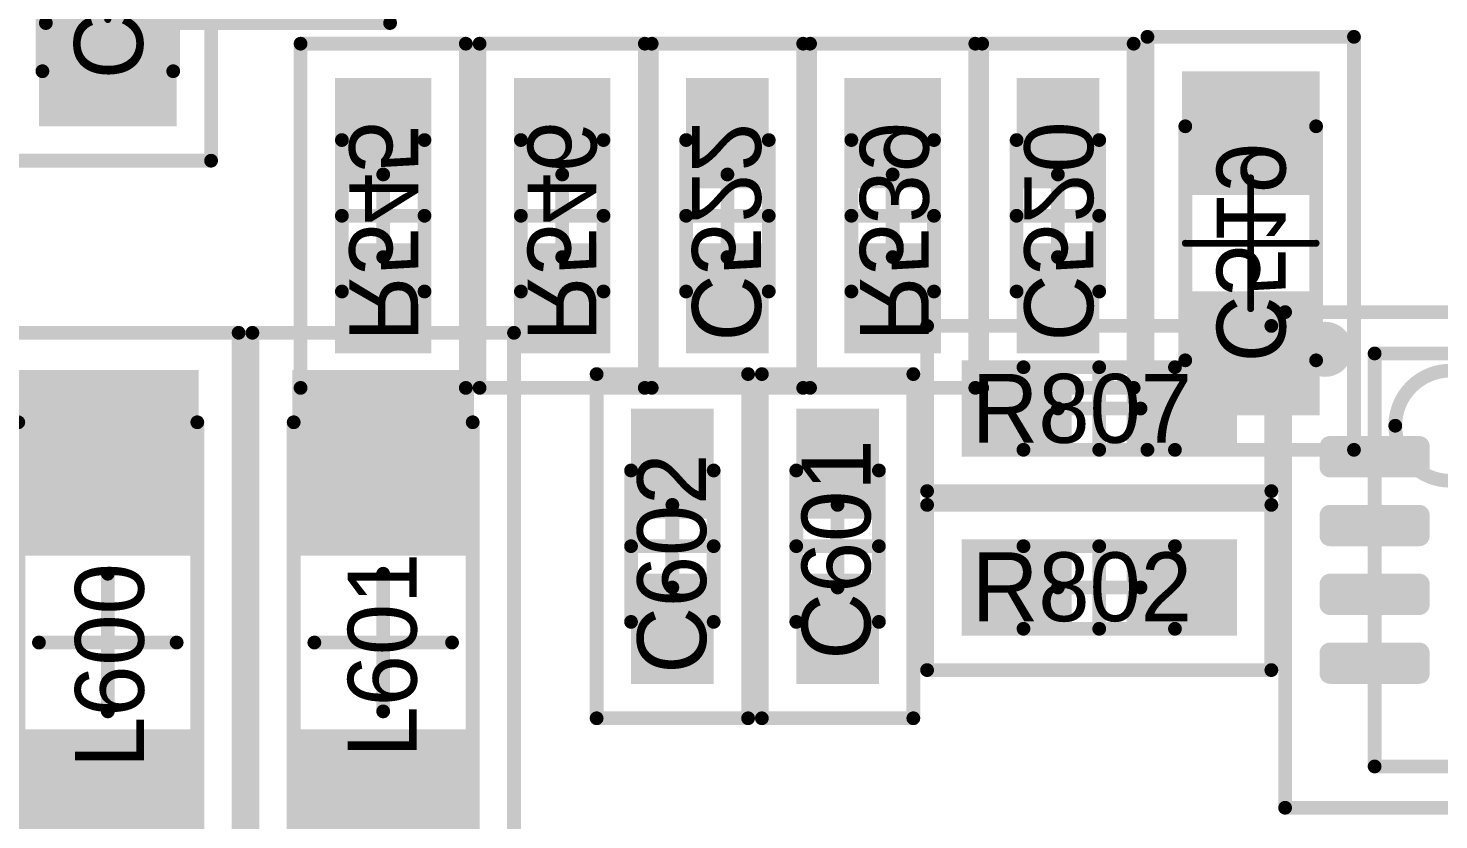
# Model space of a CAD drawing. Header units: millimetres. Extents: x 33.3 to 111.9, y 29.8 to 74.8.
# Drawn here: x 89.49 to 99.73, y 40.11 to 45.86 of the extents above; entities that cross this region are included whole.
import ezdxf

# ---------------------------------------------------------------- set-up
doc = ezdxf.new("R2010")
doc.units = ezdxf.units.MM
for name, color, linetype in [('BottomLayer', 5, 'Continuous'), ('BottomOverlay', 54, 'Continuous'), ('BottomPaste', 16, 'Continuous'), ('Mechanical13', 56, 'Continuous'), ('Mechanical14', 56, 'Continuous'), ('Mechanical15', 56, 'Continuous'), ('Mechanical16', 56, 'Continuous'), ('Mechanical17', 56, 'Continuous'), ('TopLayer', 1, 'Continuous'), ('TopOverlay', 2, 'Continuous'), ('TopPaste', 8, 'Continuous')]:
    doc.layers.add(name, color=color, linetype=linetype)

# ---------------------------------------------------------------- blocks, each defined once
blk = doc.blocks.new('DFN8_3_3_0_5__N_4')
at = {"layer": 'Mechanical13', "const_width": 0.1}
for points in [[(-1.5, 1.5), (1.5, 1.5)], [(-1.5, -1.5), (-1.5, 1.5)], [(1.5, -1.5), (1.5, 1.5)], [(-1.5, -1.5), (1.5, -1.5)]]:
    blk.add_lwpolyline(points, dxfattribs=at)
at = {"layer": 'Mechanical13'}
for points, const_width in [([(-1.525, 1.5, 1), (-1.475, 1.5, 1)], 0.05), ([(-1.525, 1.5, 1), (-1.475, 1.5, 1)], 0.05), ([(1.475, 1.5, 1), (1.525, 1.5, 1)], 0.05), ([(1.475, 1.5, 1), (1.525, 1.5, 1)], 0.05), ([(-0.55, 0.975, 1), (-1.35, 0.975, 1)], 0.1), ([(-1.375, 0.975, 1), (-1.325, 0.975, 1)], 0.05), ([(-0.575, 0.975, 1), (-0.525, 0.975, 1)], 0.05), ([(-1.525, -1.5, 1), (-1.475, -1.5, 1)], 0.05), ([(-1.525, -1.5, 1), (-1.475, -1.5, 1)], 0.05), ([(1.475, -1.5, 1), (1.525, -1.5, 1)], 0.05), ([(1.475, -1.5, 1), (1.525, -1.5, 1)], 0.05)]:
    blk.add_lwpolyline(points, format="xyb", close=True, dxfattribs=dict(at, const_width=const_width))
at = {"layer": 'Mechanical15', "const_width": 0.1}
for points in [[(-2.15, 1.8), (2.15, 1.8)], [(-2.15, -1.8), (-2.15, 1.8)], [(2.15, -1.8), (2.15, 1.8)], [(-2.15, -1.8), (2.15, -1.8)]]:
    blk.add_lwpolyline(points, dxfattribs=at)
at = {"layer": 'Mechanical15', "const_width": 0.05}
for points in [[(-2.175, 1.8, 1), (-2.125, 1.8, 1)], [(-2.175, 1.8, 1), (-2.125, 1.8, 1)], [(2.125, 1.8, 1), (2.175, 1.8, 1)], [(2.125, 1.8, 1), (2.175, 1.8, 1)], [(-2.175, -1.8, 1), (-2.125, -1.8, 1)], [(-2.175, -1.8, 1), (-2.125, -1.8, 1)], [(2.125, -1.8, 1), (2.175, -1.8, 1)], [(2.125, -1.8, 1), (2.175, -1.8, 1)]]:
    blk.add_lwpolyline(points, format="xyb", close=True, dxfattribs=at)
at = {"layer": 'Mechanical17', "const_width": 0.05}
for points in [[(0, -0.5), (0, 0.5)], [(-0.5, 0), (0.5, 0)]]:
    blk.add_lwpolyline(points, dxfattribs=at)
at = {"layer": 'Mechanical17', "const_width": 0.025}
for points in [[(-0.012, 0.5, 1), (0.012, 0.5, 1)], [(-0.512, 0, 1), (-0.487, 0, 1)], [(0.488, 0, 1), (0.513, 0, 1)], [(-0.012, -0.5, 1), (0.012, -0.5, 1)]]:
    blk.add_lwpolyline(points, format="xyb", close=True, dxfattribs=at)
at = {"layer": 'TopLayer', "const_width": 0.075}
for points in [[(-1.862, 0.825, 1), (-1.787, 0.825, 1)], [(-1.213, 0.825, 1), (-1.138, 0.825, 1)], [(1.138, 0.825, 1), (1.213, 0.825, 1)], [(1.787, 0.825, 1), (1.862, 0.825, 1)], [(-1.862, 0.675, 1), (-1.787, 0.675, 1)], [(-1.213, 0.675, 1), (-1.138, 0.675, 1)], [(1.138, 0.675, 1), (1.213, 0.675, 1)], [(1.787, 0.675, 1), (1.862, 0.675, 1)], [(-1.862, 0.325, 1), (-1.787, 0.325, 1)], [(-1.213, 0.325, 1), (-1.138, 0.325, 1)], [(1.138, 0.325, 1), (1.213, 0.325, 1)], [(1.787, 0.325, 1), (1.862, 0.325, 1)], [(-1.862, 0.175, 1), (-1.787, 0.175, 1)], [(-1.213, 0.175, 1), (-1.138, 0.175, 1)], [(1.138, 0.175, 1), (1.213, 0.175, 1)], [(1.787, 0.175, 1), (1.862, 0.175, 1)], [(-1.862, -0.175, 1), (-1.787, -0.175, 1)], [(-1.213, -0.175, 1), (-1.138, -0.175, 1)], [(1.138, -0.175, 1), (1.213, -0.175, 1)], [(1.787, -0.175, 1), (1.862, -0.175, 1)], [(-1.862, -0.325, 1), (-1.787, -0.325, 1)], [(-1.213, -0.325, 1), (-1.138, -0.325, 1)], [(1.138, -0.325, 1), (1.213, -0.325, 1)], [(1.787, -0.325, 1), (1.862, -0.325, 1)], [(-1.862, -0.675, 1), (-1.787, -0.675, 1)], [(-1.213, -0.675, 1), (-1.138, -0.675, 1)], [(1.138, -0.675, 1), (1.213, -0.675, 1)], [(1.787, -0.675, 1), (1.862, -0.675, 1)], [(-1.862, -0.825, 1), (-1.787, -0.825, 1)], [(-1.213, -0.825, 1), (-1.138, -0.825, 1)], [(1.138, -0.825, 1), (1.213, -0.825, 1)], [(1.787, -0.825, 1), (1.862, -0.825, 1)]]:
    blk.add_lwpolyline(points, format="xyb", close=True, dxfattribs=at)
at = {"layer": 'TopLayer'}
for points in [[(-0.825, -1.2), (0.825, -1.2), (-0.825, 1.2), (0.825, 1.2)], [(-1.1, 0.675), (-1.1, 0.825), (-1.9, 0.675), (-1.9, 0.825)], [(-1.175, 0.6), (-1.175, 0.9), (-1.825, 0.6), (-1.825, 0.9)], [(1.9, 0.675), (1.9, 0.825), (1.1, 0.675), (1.1, 0.825)], [(1.825, 0.6), (1.825, 0.9), (1.175, 0.6), (1.175, 0.9)], [(-1.1, 0.175), (-1.1, 0.325), (-1.9, 0.175), (-1.9, 0.325)], [(-1.175, 0.1), (-1.175, 0.4), (-1.825, 0.1), (-1.825, 0.4)], [(1.9, 0.175), (1.9, 0.325), (1.1, 0.175), (1.1, 0.325)], [(1.825, 0.1), (1.825, 0.4), (1.175, 0.1), (1.175, 0.4)], [(-1.175, -0.4), (-1.175, -0.1), (-1.825, -0.4), (-1.825, -0.1)], [(1.825, -0.4), (1.825, -0.1), (1.175, -0.4), (1.175, -0.1)], [(-1.1, -0.325), (-1.1, -0.175), (-1.9, -0.325), (-1.9, -0.175)], [(1.9, -0.325), (1.9, -0.175), (1.1, -0.325), (1.1, -0.175)], [(-1.175, -0.9), (-1.175, -0.6), (-1.825, -0.9), (-1.825, -0.6)], [(1.825, -0.9), (1.825, -0.6), (1.175, -0.9), (1.175, -0.6)], [(-1.1, -0.825), (-1.1, -0.675), (-1.9, -0.825), (-1.9, -0.675)], [(1.9, -0.825), (1.9, -0.675), (1.1, -0.825), (1.1, -0.675)]]:
    blk.add_solid(points, dxfattribs=at)
at = {"layer": 'TopOverlay'}
for points, const_width in [([(-1.76, 1.53, 1), (-1.96, 1.53, 1)], 0.2), ([(-2.01, 1.53, 1), (-1.91, 1.53, 1)], 0.1), ([(-1.81, 1.53, 1), (-1.71, 1.53, 1)], 0.1)]:
    blk.add_lwpolyline(points, format="xyb", close=True, dxfattribs=dict(at, const_width=const_width))
at = {"layer": 'TopPaste', "const_width": 0.075}
for points in [[(-1.862, 0.825, 1), (-1.787, 0.825, 1)], [(-1.213, 0.825, 1), (-1.138, 0.825, 1)], [(1.138, 0.825, 1), (1.213, 0.825, 1)], [(1.787, 0.825, 1), (1.862, 0.825, 1)], [(-1.862, 0.675, 1), (-1.787, 0.675, 1)], [(-1.213, 0.675, 1), (-1.138, 0.675, 1)], [(1.138, 0.675, 1), (1.213, 0.675, 1)], [(1.787, 0.675, 1), (1.862, 0.675, 1)], [(-1.862, 0.325, 1), (-1.787, 0.325, 1)], [(-1.213, 0.325, 1), (-1.138, 0.325, 1)], [(1.138, 0.325, 1), (1.213, 0.325, 1)], [(1.787, 0.325, 1), (1.862, 0.325, 1)], [(-1.862, 0.175, 1), (-1.787, 0.175, 1)], [(-1.213, 0.175, 1), (-1.138, 0.175, 1)], [(1.138, 0.175, 1), (1.213, 0.175, 1)], [(1.787, 0.175, 1), (1.862, 0.175, 1)], [(-1.862, -0.175, 1), (-1.787, -0.175, 1)], [(-1.213, -0.175, 1), (-1.138, -0.175, 1)], [(1.138, -0.175, 1), (1.213, -0.175, 1)], [(1.787, -0.175, 1), (1.862, -0.175, 1)], [(-1.862, -0.325, 1), (-1.787, -0.325, 1)], [(-1.213, -0.325, 1), (-1.138, -0.325, 1)], [(1.138, -0.325, 1), (1.213, -0.325, 1)], [(1.787, -0.325, 1), (1.862, -0.325, 1)], [(-1.862, -0.675, 1), (-1.787, -0.675, 1)], [(-1.213, -0.675, 1), (-1.138, -0.675, 1)], [(1.138, -0.675, 1), (1.213, -0.675, 1)], [(1.787, -0.675, 1), (1.862, -0.675, 1)], [(-1.862, -0.825, 1), (-1.787, -0.825, 1)], [(-1.213, -0.825, 1), (-1.138, -0.825, 1)], [(1.138, -0.825, 1), (1.213, -0.825, 1)], [(1.787, -0.825, 1), (1.862, -0.825, 1)]]:
    blk.add_lwpolyline(points, format="xyb", close=True, dxfattribs=at)
at = {"layer": 'TopPaste'}
for points in [[(-0.825, -1.2), (0.825, -1.2), (-0.825, 1.2), (0.825, 1.2)], [(-1.1, 0.675), (-1.1, 0.825), (-1.9, 0.675), (-1.9, 0.825)], [(-1.175, 0.6), (-1.175, 0.9), (-1.825, 0.6), (-1.825, 0.9)], [(1.9, 0.675), (1.9, 0.825), (1.1, 0.675), (1.1, 0.825)], [(1.825, 0.6), (1.825, 0.9), (1.175, 0.6), (1.175, 0.9)], [(-1.1, 0.175), (-1.1, 0.325), (-1.9, 0.175), (-1.9, 0.325)], [(-1.175, 0.1), (-1.175, 0.4), (-1.825, 0.1), (-1.825, 0.4)], [(1.9, 0.175), (1.9, 0.325), (1.1, 0.175), (1.1, 0.325)], [(1.825, 0.1), (1.825, 0.4), (1.175, 0.1), (1.175, 0.4)], [(-1.175, -0.4), (-1.175, -0.1), (-1.825, -0.4), (-1.825, -0.1)], [(1.825, -0.4), (1.825, -0.1), (1.175, -0.4), (1.175, -0.1)], [(-1.1, -0.325), (-1.1, -0.175), (-1.9, -0.325), (-1.9, -0.175)], [(1.9, -0.325), (1.9, -0.175), (1.1, -0.325), (1.1, -0.175)], [(-1.175, -0.9), (-1.175, -0.6), (-1.825, -0.9), (-1.825, -0.6)], [(1.825, -0.9), (1.825, -0.6), (1.175, -0.9), (1.175, -0.6)], [(-1.1, -0.825), (-1.1, -0.675), (-1.9, -0.825), (-1.9, -0.675)], [(1.9, -0.825), (1.9, -0.675), (1.1, -0.825), (1.1, -0.675)]]:
    blk.add_solid(points, dxfattribs=at)
blk = doc.blocks.new('RESC0402_1005__N_43')
at = {"layer": 'Mechanical13', "const_width": 0.1}
for points in [[(-0.55, 0.3), (0.55, 0.3)], [(-0.55, -0.3), (-0.55, 0.3)], [(0.55, -0.3), (0.55, 0.3)], [(-0.55, -0.3), (0.55, -0.3)]]:
    blk.add_lwpolyline(points, dxfattribs=at)
at = {"layer": 'Mechanical13', "const_width": 0.05}
for points in [[(-0.575, 0.3, 1), (-0.525, 0.3, 1)], [(-0.575, 0.3, 1), (-0.525, 0.3, 1)], [(0.525, 0.3, 1), (0.575, 0.3, 1)], [(0.525, 0.3, 1), (0.575, 0.3, 1)], [(-0.575, -0.3, 1), (-0.525, -0.3, 1)], [(-0.575, -0.3, 1), (-0.525, -0.3, 1)], [(0.525, -0.3, 1), (0.575, -0.3, 1)], [(0.525, -0.3, 1), (0.575, -0.3, 1)]]:
    blk.add_lwpolyline(points, format="xyb", close=True, dxfattribs=at)
at = {"layer": 'Mechanical15', "const_width": 0.1}
for points in [[(-1.25, 0.6), (1.25, 0.6)], [(-1.25, -0.6), (-1.25, 0.6)], [(1.25, -0.6), (1.25, 0.6)], [(-1.25, -0.6), (1.25, -0.6)]]:
    blk.add_lwpolyline(points, dxfattribs=at)
at = {"layer": 'Mechanical15', "const_width": 0.05}
for points in [[(-1.275, 0.6, 1), (-1.225, 0.6, 1)], [(-1.275, 0.6, 1), (-1.225, 0.6, 1)], [(1.225, 0.6, 1), (1.275, 0.6, 1)], [(1.225, 0.6, 1), (1.275, 0.6, 1)], [(-1.275, -0.6, 1), (-1.225, -0.6, 1)], [(-1.275, -0.6, 1), (-1.225, -0.6, 1)], [(1.225, -0.6, 1), (1.275, -0.6, 1)], [(1.225, -0.6, 1), (1.275, -0.6, 1)]]:
    blk.add_lwpolyline(points, format="xyb", close=True, dxfattribs=at)
at = {"layer": 'Mechanical17', "const_width": 0.1}
for points in [[(0, -0.3), (0, 0.3)], [(-0.3, 0), (0.3, 0)]]:
    blk.add_lwpolyline(points, dxfattribs=at)
at = {"layer": 'Mechanical17', "const_width": 0.05}
for points in [[(-0.025, 0.3, 1), (0.025, 0.3, 1)], [(-0.325, 0, 1), (-0.275, 0, 1)], [(0.275, 0, 1), (0.325, 0, 1)], [(-0.025, -0.3, 1), (0.025, -0.3, 1)]]:
    blk.add_lwpolyline(points, format="xyb", close=True, dxfattribs=at)
at = {"layer": 'TopLayer'}
for points in [[(-0.2, -0.35), (-0.2, 0.35), (-1, -0.35), (-1, 0.35)], [(1, -0.35), (1, 0.35), (0.2, -0.35), (0.2, 0.35)]]:
    blk.add_solid(points, dxfattribs=at)
at = {"layer": 'TopPaste'}
for points in [[(-0.2, -0.35), (-0.2, 0.35), (-1, -0.35), (-1, 0.35)], [(1, -0.35), (1, 0.35), (0.2, -0.35), (0.2, 0.35)]]:
    blk.add_solid(points, dxfattribs=at)
blk = doc.blocks.new('RESC0402_1005__N_48')
at = {"layer": 'Mechanical13', "const_width": 0.1}
for points in [[(0.55, 0.3), (-0.55, 0.3)], [(-0.55, 0.3), (-0.55, -0.3)], [(0.55, 0.3), (0.55, -0.3)], [(0.55, -0.3), (-0.55, -0.3)]]:
    blk.add_lwpolyline(points, dxfattribs=at)
at = {"layer": 'Mechanical13', "const_width": 0.05}
for points in [[(-0.575, 0.3, 1), (-0.525, 0.3, 1)], [(-0.575, 0.3, 1), (-0.525, 0.3, 1)], [(0.525, 0.3, 1), (0.575, 0.3, 1)], [(0.525, 0.3, 1), (0.575, 0.3, 1)], [(-0.575, -0.3, 1), (-0.525, -0.3, 1)], [(-0.575, -0.3, 1), (-0.525, -0.3, 1)], [(0.525, -0.3, 1), (0.575, -0.3, 1)], [(0.525, -0.3, 1), (0.575, -0.3, 1)]]:
    blk.add_lwpolyline(points, format="xyb", close=True, dxfattribs=at)
at = {"layer": 'Mechanical15', "const_width": 0.1}
for points in [[(1.25, 0.6), (-1.25, 0.6)], [(-1.25, 0.6), (-1.25, -0.6)], [(1.25, 0.6), (1.25, -0.6)], [(1.25, -0.6), (-1.25, -0.6)]]:
    blk.add_lwpolyline(points, dxfattribs=at)
at = {"layer": 'Mechanical15', "const_width": 0.05}
for points in [[(-1.275, 0.6, 1), (-1.225, 0.6, 1)], [(-1.275, 0.6, 1), (-1.225, 0.6, 1)], [(1.225, 0.6, 1), (1.275, 0.6, 1)], [(1.225, 0.6, 1), (1.275, 0.6, 1)], [(-1.275, -0.6, 1), (-1.225, -0.6, 1)], [(-1.275, -0.6, 1), (-1.225, -0.6, 1)], [(1.225, -0.6, 1), (1.275, -0.6, 1)], [(1.225, -0.6, 1), (1.275, -0.6, 1)]]:
    blk.add_lwpolyline(points, format="xyb", close=True, dxfattribs=at)
at = {"layer": 'Mechanical17', "const_width": 0.1}
for points in [[(0, 0.3), (0, -0.3)], [(0.3, 0), (-0.3, 0)]]:
    blk.add_lwpolyline(points, dxfattribs=at)
at = {"layer": 'Mechanical17', "const_width": 0.05}
for points in [[(-0.025, 0.3, 1), (0.025, 0.3, 1)], [(-0.325, 0, 1), (-0.275, 0, 1)], [(0.275, 0, 1), (0.325, 0, 1)], [(-0.025, -0.3, 1), (0.025, -0.3, 1)]]:
    blk.add_lwpolyline(points, format="xyb", close=True, dxfattribs=at)
at = {"layer": 'TopLayer'}
for points in [[(-0.2, -0.35), (-0.2, 0.35), (-1, -0.35), (-1, 0.35)], [(1, -0.35), (1, 0.35), (0.2, -0.35), (0.2, 0.35)]]:
    blk.add_solid(points, dxfattribs=at)
at = {"layer": 'TopPaste'}
for points in [[(-0.2, -0.35), (-0.2, 0.35), (-1, -0.35), (-1, 0.35)], [(1, -0.35), (1, 0.35), (0.2, -0.35), (0.2, 0.35)]]:
    blk.add_solid(points, dxfattribs=at)
blk = doc.blocks.new('RESC0402_1005__N_B_82')
at = {"layer": 'BottomLayer'}
for points in [[(-1, 0.35), (-1, -0.35), (-0.2, 0.35), (-0.2, -0.35)], [(0.2, 0.35), (0.2, -0.35), (1, 0.35), (1, -0.35)]]:
    blk.add_solid(points, dxfattribs=at)
at = {"layer": 'BottomPaste'}
for points in [[(-1, 0.35), (-1, -0.35), (-0.2, 0.35), (-0.2, -0.35)], [(0.2, 0.35), (0.2, -0.35), (1, 0.35), (1, -0.35)]]:
    blk.add_solid(points, dxfattribs=at)
at = {"layer": 'Mechanical14', "const_width": 0.1}
for points in [[(-0.55, 0.3), (0.55, 0.3)], [(-0.55, -0.3), (-0.55, 0.3)], [(0.55, -0.3), (0.55, 0.3)], [(-0.55, -0.3), (0.55, -0.3)]]:
    blk.add_lwpolyline(points, dxfattribs=at)
at = {"layer": 'Mechanical14', "const_width": 0.05}
for points in [[(-0.575, 0.3, 1), (-0.525, 0.3, 1)], [(-0.575, 0.3, 1), (-0.525, 0.3, 1)], [(0.525, 0.3, 1), (0.575, 0.3, 1)], [(0.525, 0.3, 1), (0.575, 0.3, 1)], [(-0.575, -0.3, 1), (-0.525, -0.3, 1)], [(-0.575, -0.3, 1), (-0.525, -0.3, 1)], [(0.525, -0.3, 1), (0.575, -0.3, 1)], [(0.525, -0.3, 1), (0.575, -0.3, 1)]]:
    blk.add_lwpolyline(points, format="xyb", close=True, dxfattribs=at)
at = {"layer": 'Mechanical16', "const_width": 0.1}
for points in [[(-1.25, 0.6), (1.25, 0.6)], [(-1.25, -0.6), (-1.25, 0.6)], [(1.25, -0.6), (1.25, 0.6)], [(-1.25, -0.6), (1.25, -0.6)]]:
    blk.add_lwpolyline(points, dxfattribs=at)
at = {"layer": 'Mechanical16', "const_width": 0.05}
for points in [[(-1.275, 0.6, 1), (-1.225, 0.6, 1)], [(-1.275, 0.6, 1), (-1.225, 0.6, 1)], [(1.225, 0.6, 1), (1.275, 0.6, 1)], [(1.225, 0.6, 1), (1.275, 0.6, 1)], [(-1.275, -0.6, 1), (-1.225, -0.6, 1)], [(-1.275, -0.6, 1), (-1.225, -0.6, 1)], [(1.225, -0.6, 1), (1.275, -0.6, 1)], [(1.225, -0.6, 1), (1.275, -0.6, 1)]]:
    blk.add_lwpolyline(points, format="xyb", close=True, dxfattribs=at)
at = {"layer": 'Mechanical17', "const_width": 0.1}
for points in [[(0, -0.3), (0, 0.3)], [(-0.3, 0), (0.3, 0)]]:
    blk.add_lwpolyline(points, dxfattribs=at)
at = {"layer": 'Mechanical17', "const_width": 0.05}
for points in [[(-0.025, 0.3, 1), (0.025, 0.3, 1)], [(-0.325, 0, 1), (-0.275, 0, 1)], [(0.275, 0, 1), (0.325, 0, 1)], [(-0.025, -0.3, 1), (0.025, -0.3, 1)]]:
    blk.add_lwpolyline(points, format="xyb", close=True, dxfattribs=at)
blk = doc.blocks.new('RESC0402_1005__N_B_83')
at = {"layer": 'BottomLayer'}
for points in [[(-1, 0.35), (-1, -0.35), (-0.2, 0.35), (-0.2, -0.35)], [(0.2, 0.35), (0.2, -0.35), (1, 0.35), (1, -0.35)]]:
    blk.add_solid(points, dxfattribs=at)
at = {"layer": 'BottomPaste'}
for points in [[(-1, 0.35), (-1, -0.35), (-0.2, 0.35), (-0.2, -0.35)], [(0.2, 0.35), (0.2, -0.35), (1, 0.35), (1, -0.35)]]:
    blk.add_solid(points, dxfattribs=at)
at = {"layer": 'Mechanical14', "const_width": 0.1}
for points in [[(-0.55, 0.3), (0.55, 0.3)], [(-0.55, 0.3), (-0.55, -0.3)], [(0.55, 0.3), (0.55, -0.3)], [(-0.55, -0.3), (0.55, -0.3)]]:
    blk.add_lwpolyline(points, dxfattribs=at)
at = {"layer": 'Mechanical14', "const_width": 0.05}
for points in [[(-0.575, 0.3, 1), (-0.525, 0.3, 1)], [(-0.575, 0.3, 1), (-0.525, 0.3, 1)], [(0.525, 0.3, 1), (0.575, 0.3, 1)], [(0.525, 0.3, 1), (0.575, 0.3, 1)], [(-0.575, -0.3, 1), (-0.525, -0.3, 1)], [(-0.575, -0.3, 1), (-0.525, -0.3, 1)], [(0.525, -0.3, 1), (0.575, -0.3, 1)], [(0.525, -0.3, 1), (0.575, -0.3, 1)]]:
    blk.add_lwpolyline(points, format="xyb", close=True, dxfattribs=at)
at = {"layer": 'Mechanical16', "const_width": 0.1}
for points in [[(-1.25, 0.6), (1.25, 0.6)], [(-1.25, 0.6), (-1.25, -0.6)], [(1.25, 0.6), (1.25, -0.6)], [(-1.25, -0.6), (1.25, -0.6)]]:
    blk.add_lwpolyline(points, dxfattribs=at)
at = {"layer": 'Mechanical16', "const_width": 0.05}
for points in [[(-1.275, 0.6, 1), (-1.225, 0.6, 1)], [(-1.275, 0.6, 1), (-1.225, 0.6, 1)], [(1.225, 0.6, 1), (1.275, 0.6, 1)], [(1.225, 0.6, 1), (1.275, 0.6, 1)], [(-1.275, -0.6, 1), (-1.225, -0.6, 1)], [(-1.275, -0.6, 1), (-1.225, -0.6, 1)], [(1.225, -0.6, 1), (1.275, -0.6, 1)], [(1.225, -0.6, 1), (1.275, -0.6, 1)]]:
    blk.add_lwpolyline(points, format="xyb", close=True, dxfattribs=at)
at = {"layer": 'Mechanical17', "const_width": 0.1}
for points in [[(0, 0.3), (0, -0.3)], [(-0.3, 0), (0.3, 0)]]:
    blk.add_lwpolyline(points, dxfattribs=at)
at = {"layer": 'Mechanical17', "const_width": 0.05}
for points in [[(-0.025, 0.3, 1), (0.025, 0.3, 1)], [(-0.325, 0, 1), (-0.275, 0, 1)], [(0.275, 0, 1), (0.325, 0, 1)], [(-0.025, -0.3, 1), (0.025, -0.3, 1)]]:
    blk.add_lwpolyline(points, format="xyb", close=True, dxfattribs=at)
blk = doc.blocks.new('RESC0402_1005__N_B_84')
at = {"layer": 'BottomLayer'}
for points in [[(-1, 0.35), (-1, -0.35), (-0.2, 0.35), (-0.2, -0.35)], [(0.2, 0.35), (0.2, -0.35), (1, 0.35), (1, -0.35)]]:
    blk.add_solid(points, dxfattribs=at)
at = {"layer": 'BottomPaste'}
for points in [[(-1, 0.35), (-1, -0.35), (-0.2, 0.35), (-0.2, -0.35)], [(0.2, 0.35), (0.2, -0.35), (1, 0.35), (1, -0.35)]]:
    blk.add_solid(points, dxfattribs=at)
at = {"layer": 'Mechanical14', "const_width": 0.1}
for points in [[(0.55, 0.3), (-0.55, 0.3)], [(-0.55, -0.3), (-0.55, 0.3)], [(0.55, -0.3), (0.55, 0.3)], [(0.55, -0.3), (-0.55, -0.3)]]:
    blk.add_lwpolyline(points, dxfattribs=at)
at = {"layer": 'Mechanical14', "const_width": 0.05}
for points in [[(-0.575, 0.3, 1), (-0.525, 0.3, 1)], [(-0.575, 0.3, 1), (-0.525, 0.3, 1)], [(0.525, 0.3, 1), (0.575, 0.3, 1)], [(0.525, 0.3, 1), (0.575, 0.3, 1)], [(-0.575, -0.3, 1), (-0.525, -0.3, 1)], [(-0.575, -0.3, 1), (-0.525, -0.3, 1)], [(0.525, -0.3, 1), (0.575, -0.3, 1)], [(0.525, -0.3, 1), (0.575, -0.3, 1)]]:
    blk.add_lwpolyline(points, format="xyb", close=True, dxfattribs=at)
at = {"layer": 'Mechanical16', "const_width": 0.1}
for points in [[(1.25, 0.6), (-1.25, 0.6)], [(-1.25, -0.6), (-1.25, 0.6)], [(1.25, -0.6), (1.25, 0.6)], [(1.25, -0.6), (-1.25, -0.6)]]:
    blk.add_lwpolyline(points, dxfattribs=at)
at = {"layer": 'Mechanical16', "const_width": 0.05}
for points in [[(-1.275, 0.6, 1), (-1.225, 0.6, 1)], [(-1.275, 0.6, 1), (-1.225, 0.6, 1)], [(1.225, 0.6, 1), (1.275, 0.6, 1)], [(1.225, 0.6, 1), (1.275, 0.6, 1)], [(-1.275, -0.6, 1), (-1.225, -0.6, 1)], [(-1.275, -0.6, 1), (-1.225, -0.6, 1)], [(1.225, -0.6, 1), (1.275, -0.6, 1)], [(1.225, -0.6, 1), (1.275, -0.6, 1)]]:
    blk.add_lwpolyline(points, format="xyb", close=True, dxfattribs=at)
at = {"layer": 'Mechanical17', "const_width": 0.1}
for points in [[(0, -0.3), (0, 0.3)], [(0.3, 0), (-0.3, 0)]]:
    blk.add_lwpolyline(points, dxfattribs=at)
at = {"layer": 'Mechanical17', "const_width": 0.05}
for points in [[(-0.025, 0.3, 1), (0.025, 0.3, 1)], [(-0.325, 0, 1), (-0.275, 0, 1)], [(0.275, 0, 1), (0.325, 0, 1)], [(-0.025, -0.3, 1), (0.025, -0.3, 1)]]:
    blk.add_lwpolyline(points, format="xyb", close=True, dxfattribs=at)
blk = doc.blocks.new('RESC0402_1005__N_B_90')
at = {"layer": 'BottomLayer'}
for points in [[(-1, 0.35), (-1, -0.35), (-0.2, 0.35), (-0.2, -0.35)], [(0.2, 0.35), (0.2, -0.35), (1, 0.35), (1, -0.35)]]:
    blk.add_solid(points, dxfattribs=at)
at = {"layer": 'BottomPaste'}
for points in [[(-1, 0.35), (-1, -0.35), (-0.2, 0.35), (-0.2, -0.35)], [(0.2, 0.35), (0.2, -0.35), (1, 0.35), (1, -0.35)]]:
    blk.add_solid(points, dxfattribs=at)
at = {"layer": 'Mechanical14', "const_width": 0.1}
for points in [[(-0.55, 0.3), (0.55, 0.3)], [(-0.55, 0.3), (-0.55, -0.3)], [(0.55, 0.3), (0.55, -0.3)], [(-0.55, -0.3), (0.55, -0.3)]]:
    blk.add_lwpolyline(points, dxfattribs=at)
at = {"layer": 'Mechanical14', "const_width": 0.05}
for points in [[(-0.575, 0.3, 1), (-0.525, 0.3, 1)], [(-0.575, 0.3, 1), (-0.525, 0.3, 1)], [(0.525, 0.3, 1), (0.575, 0.3, 1)], [(0.525, 0.3, 1), (0.575, 0.3, 1)], [(-0.575, -0.3, 1), (-0.525, -0.3, 1)], [(-0.575, -0.3, 1), (-0.525, -0.3, 1)], [(0.525, -0.3, 1), (0.575, -0.3, 1)], [(0.525, -0.3, 1), (0.575, -0.3, 1)]]:
    blk.add_lwpolyline(points, format="xyb", close=True, dxfattribs=at)
at = {"layer": 'Mechanical16', "const_width": 0.1}
for points in [[(-1.25, 0.6), (1.25, 0.6)], [(-1.25, 0.6), (-1.25, -0.6)], [(1.25, 0.6), (1.25, -0.6)], [(-1.25, -0.6), (1.25, -0.6)]]:
    blk.add_lwpolyline(points, dxfattribs=at)
at = {"layer": 'Mechanical16', "const_width": 0.05}
for points in [[(-1.275, 0.6, 1), (-1.225, 0.6, 1)], [(-1.275, 0.6, 1), (-1.225, 0.6, 1)], [(1.225, 0.6, 1), (1.275, 0.6, 1)], [(1.225, 0.6, 1), (1.275, 0.6, 1)], [(-1.275, -0.6, 1), (-1.225, -0.6, 1)], [(-1.275, -0.6, 1), (-1.225, -0.6, 1)], [(1.225, -0.6, 1), (1.275, -0.6, 1)], [(1.225, -0.6, 1), (1.275, -0.6, 1)]]:
    blk.add_lwpolyline(points, format="xyb", close=True, dxfattribs=at)
at = {"layer": 'Mechanical17', "const_width": 0.1}
for points in [[(0, 0.3), (0, -0.3)], [(-0.3, 0), (0.3, 0)]]:
    blk.add_lwpolyline(points, dxfattribs=at)
at = {"layer": 'Mechanical17', "const_width": 0.05}
for points in [[(-0.025, 0.3, 1), (0.025, 0.3, 1)], [(-0.325, 0, 1), (-0.275, 0, 1)], [(0.275, 0, 1), (0.325, 0, 1)], [(-0.025, -0.3, 1), (0.025, -0.3, 1)]]:
    blk.add_lwpolyline(points, format="xyb", close=True, dxfattribs=at)
blk = doc.blocks.new('FRITE_BEAD_120_OHM_1206_1LN_208')
at = {"layer": 'Mechanical13', "const_width": 0.1}
for points in [[(1.6, 0.65), (-1.6, 0.65)], [(-1.6, -0.65), (-1.6, 0.65)], [(1.6, -0.65), (1.6, 0.65)], [(1.6, -0.65), (-1.6, -0.65)]]:
    blk.add_lwpolyline(points, dxfattribs=at)
at = {"layer": 'Mechanical13', "const_width": 0.05}
for points in [[(-1.625, 0.65, 1), (-1.575, 0.65, 1)], [(-1.625, 0.65, 1), (-1.575, 0.65, 1)], [(1.575, 0.65, 1), (1.625, 0.65, 1)], [(1.575, 0.65, 1), (1.625, 0.65, 1)], [(-1.625, -0.65, 1), (-1.575, -0.65, 1)], [(-1.625, -0.65, 1), (-1.575, -0.65, 1)], [(1.575, -0.65, 1), (1.625, -0.65, 1)], [(1.575, -0.65, 1), (1.625, -0.65, 1)]]:
    blk.add_lwpolyline(points, format="xyb", close=True, dxfattribs=at)
at = {"layer": 'Mechanical15', "const_width": 0.1}
for points in [[(2.25, 0.95), (-2.25, 0.95)], [(-2.25, -0.95), (-2.25, 0.95)], [(2.25, -0.95), (2.25, 0.95)], [(2.25, -0.95), (-2.25, -0.95)]]:
    blk.add_lwpolyline(points, dxfattribs=at)
at = {"layer": 'Mechanical15', "const_width": 0.05}
for points in [[(-2.275, 0.95, 1), (-2.225, 0.95, 1)], [(-2.275, 0.95, 1), (-2.225, 0.95, 1)], [(2.225, 0.95, 1), (2.275, 0.95, 1)], [(2.225, 0.95, 1), (2.275, 0.95, 1)], [(-2.275, -0.95, 1), (-2.225, -0.95, 1)], [(-2.275, -0.95, 1), (-2.225, -0.95, 1)], [(2.225, -0.95, 1), (2.275, -0.95, 1)], [(2.225, -0.95, 1), (2.275, -0.95, 1)]]:
    blk.add_lwpolyline(points, format="xyb", close=True, dxfattribs=at)
at = {"layer": 'Mechanical17', "const_width": 0.1}
for points in [[(0, -0.5), (0, 0.5)], [(0.5, 0), (-0.5, 0)]]:
    blk.add_lwpolyline(points, dxfattribs=at)
at = {"layer": 'Mechanical17', "const_width": 0.05}
for points in [[(-0.025, 0.5, 1), (0.025, 0.5, 1)], [(-0.525, 0, 1), (-0.475, 0, 1)], [(0.475, 0, 1), (0.525, 0, 1)], [(-0.025, -0.5, 1), (0.025, -0.5, 1)]]:
    blk.add_lwpolyline(points, format="xyb", close=True, dxfattribs=at)
at = {"layer": 'TopLayer'}
for points in [[(-0.63, -0.66), (-0.63, 0.66), (-1.98, -0.66), (-1.98, 0.66)], [(1.98, -0.66), (1.98, 0.66), (0.63, -0.66), (0.63, 0.66)]]:
    blk.add_solid(points, dxfattribs=at)
at = {"layer": 'TopPaste'}
for points in [[(-0.63, -0.66), (-0.63, 0.66), (-1.98, -0.66), (-1.98, 0.66)], [(1.98, -0.66), (1.98, 0.66), (0.63, -0.66), (0.63, 0.66)]]:
    blk.add_solid(points, dxfattribs=at)
blk = doc.blocks.new('FRITE_BEAD_120_OHM_1206_1LN_209')
at = {"layer": 'Mechanical13', "const_width": 0.1}
for points in [[(1.6, 0.65), (-1.6, 0.65)], [(-1.6, -0.65), (-1.6, 0.65)], [(1.6, -0.65), (1.6, 0.65)], [(1.6, -0.65), (-1.6, -0.65)]]:
    blk.add_lwpolyline(points, dxfattribs=at)
at = {"layer": 'Mechanical13', "const_width": 0.05}
for points in [[(-1.625, 0.65, 1), (-1.575, 0.65, 1)], [(-1.625, 0.65, 1), (-1.575, 0.65, 1)], [(1.575, 0.65, 1), (1.625, 0.65, 1)], [(1.575, 0.65, 1), (1.625, 0.65, 1)], [(-1.625, -0.65, 1), (-1.575, -0.65, 1)], [(-1.625, -0.65, 1), (-1.575, -0.65, 1)], [(1.575, -0.65, 1), (1.625, -0.65, 1)], [(1.575, -0.65, 1), (1.625, -0.65, 1)]]:
    blk.add_lwpolyline(points, format="xyb", close=True, dxfattribs=at)
at = {"layer": 'Mechanical15', "const_width": 0.1}
for points in [[(2.25, 0.95), (-2.25, 0.95)], [(-2.25, -0.95), (-2.25, 0.95)], [(2.25, -0.95), (2.25, 0.95)], [(2.25, -0.95), (-2.25, -0.95)]]:
    blk.add_lwpolyline(points, dxfattribs=at)
at = {"layer": 'Mechanical15', "const_width": 0.05}
for points in [[(-2.275, 0.95, 1), (-2.225, 0.95, 1)], [(-2.275, 0.95, 1), (-2.225, 0.95, 1)], [(2.225, 0.95, 1), (2.275, 0.95, 1)], [(2.225, 0.95, 1), (2.275, 0.95, 1)], [(-2.275, -0.95, 1), (-2.225, -0.95, 1)], [(-2.275, -0.95, 1), (-2.225, -0.95, 1)], [(2.225, -0.95, 1), (2.275, -0.95, 1)], [(2.225, -0.95, 1), (2.275, -0.95, 1)]]:
    blk.add_lwpolyline(points, format="xyb", close=True, dxfattribs=at)
at = {"layer": 'Mechanical17', "const_width": 0.1}
for points in [[(0, -0.5), (0, 0.5)], [(0.5, 0), (-0.5, 0)]]:
    blk.add_lwpolyline(points, dxfattribs=at)
at = {"layer": 'Mechanical17', "const_width": 0.05}
for points in [[(-0.025, 0.5, 1), (0.025, 0.5, 1)], [(-0.525, 0, 1), (-0.475, 0, 1)], [(0.475, 0, 1), (0.525, 0, 1)], [(-0.025, -0.5, 1), (0.025, -0.5, 1)]]:
    blk.add_lwpolyline(points, format="xyb", close=True, dxfattribs=at)
at = {"layer": 'TopLayer'}
for points in [[(-0.63, -0.66), (-0.63, 0.66), (-1.98, -0.66), (-1.98, 0.66)], [(1.98, -0.66), (1.98, 0.66), (0.63, -0.66), (0.63, 0.66)]]:
    blk.add_solid(points, dxfattribs=at)
at = {"layer": 'TopPaste'}
for points in [[(-0.63, -0.66), (-0.63, 0.66), (-1.98, -0.66), (-1.98, 0.66)], [(1.98, -0.66), (1.98, 0.66), (0.63, -0.66), (0.63, 0.66)]]:
    blk.add_solid(points, dxfattribs=at)
blk = doc.blocks.new('CAPC0402_1005__N_282')
at = {"layer": 'Mechanical13', "const_width": 0.1}
for points in [[(-0.55, 0.3), (0.55, 0.3)], [(-0.55, 0.3), (-0.55, -0.3)], [(0.55, 0.3), (0.55, -0.3)], [(-0.55, -0.3), (0.55, -0.3)]]:
    blk.add_lwpolyline(points, dxfattribs=at)
at = {"layer": 'Mechanical13', "const_width": 0.05}
for points in [[(-0.575, 0.3, 1), (-0.525, 0.3, 1)], [(-0.575, 0.3, 1), (-0.525, 0.3, 1)], [(0.525, 0.3, 1), (0.575, 0.3, 1)], [(0.525, 0.3, 1), (0.575, 0.3, 1)], [(-0.575, -0.3, 1), (-0.525, -0.3, 1)], [(-0.575, -0.3, 1), (-0.525, -0.3, 1)], [(0.525, -0.3, 1), (0.575, -0.3, 1)], [(0.525, -0.3, 1), (0.575, -0.3, 1)]]:
    blk.add_lwpolyline(points, format="xyb", close=True, dxfattribs=at)
at = {"layer": 'Mechanical15', "const_width": 0.1}
for points in [[(-1.25, 0.55), (1.25, 0.55)], [(-1.25, 0.55), (-1.25, -0.55)], [(1.25, 0.55), (1.25, -0.55)], [(-1.25, -0.55), (1.25, -0.55)]]:
    blk.add_lwpolyline(points, dxfattribs=at)
at = {"layer": 'Mechanical15', "const_width": 0.05}
for points in [[(-1.275, 0.55, 1), (-1.225, 0.55, 1)], [(-1.275, 0.55, 1), (-1.225, 0.55, 1)], [(1.225, 0.55, 1), (1.275, 0.55, 1)], [(1.225, 0.55, 1), (1.275, 0.55, 1)], [(-1.275, -0.55, 1), (-1.225, -0.55, 1)], [(-1.275, -0.55, 1), (-1.225, -0.55, 1)], [(1.225, -0.55, 1), (1.275, -0.55, 1)], [(1.225, -0.55, 1), (1.275, -0.55, 1)]]:
    blk.add_lwpolyline(points, format="xyb", close=True, dxfattribs=at)
at = {"layer": 'Mechanical17', "const_width": 0.1}
for points in [[(0, 0.3), (0, -0.3)], [(-0.3, 0), (0.3, 0)]]:
    blk.add_lwpolyline(points, dxfattribs=at)
at = {"layer": 'Mechanical17', "const_width": 0.05}
for points in [[(-0.025, 0.3, 1), (0.025, 0.3, 1)], [(-0.325, 0, 1), (-0.275, 0, 1)], [(0.275, 0, 1), (0.325, 0, 1)], [(-0.025, -0.3, 1), (0.025, -0.3, 1)]]:
    blk.add_lwpolyline(points, format="xyb", close=True, dxfattribs=at)
at = {"layer": 'TopLayer'}
for points in [[(-0.2, -0.3), (-0.2, 0.3), (-1, -0.3), (-1, 0.3)], [(1, -0.3), (1, 0.3), (0.2, -0.3), (0.2, 0.3)]]:
    blk.add_solid(points, dxfattribs=at)
at = {"layer": 'TopPaste'}
for points in [[(-0.2, -0.3), (-0.2, 0.3), (-1, -0.3), (-1, 0.3)], [(1, -0.3), (1, 0.3), (0.2, -0.3), (0.2, 0.3)]]:
    blk.add_solid(points, dxfattribs=at)
blk = doc.blocks.new('CAPC0402_1005__N_283')
at = {"layer": 'Mechanical13', "const_width": 0.1}
for points in [[(-0.55, 0.3), (0.55, 0.3)], [(-0.55, 0.3), (-0.55, -0.3)], [(0.55, 0.3), (0.55, -0.3)], [(-0.55, -0.3), (0.55, -0.3)]]:
    blk.add_lwpolyline(points, dxfattribs=at)
at = {"layer": 'Mechanical13', "const_width": 0.05}
for points in [[(-0.575, 0.3, 1), (-0.525, 0.3, 1)], [(-0.575, 0.3, 1), (-0.525, 0.3, 1)], [(0.525, 0.3, 1), (0.575, 0.3, 1)], [(0.525, 0.3, 1), (0.575, 0.3, 1)], [(-0.575, -0.3, 1), (-0.525, -0.3, 1)], [(-0.575, -0.3, 1), (-0.525, -0.3, 1)], [(0.525, -0.3, 1), (0.575, -0.3, 1)], [(0.525, -0.3, 1), (0.575, -0.3, 1)]]:
    blk.add_lwpolyline(points, format="xyb", close=True, dxfattribs=at)
at = {"layer": 'Mechanical15', "const_width": 0.1}
for points in [[(-1.25, 0.55), (1.25, 0.55)], [(-1.25, 0.55), (-1.25, -0.55)], [(1.25, 0.55), (1.25, -0.55)], [(-1.25, -0.55), (1.25, -0.55)]]:
    blk.add_lwpolyline(points, dxfattribs=at)
at = {"layer": 'Mechanical15', "const_width": 0.05}
for points in [[(-1.275, 0.55, 1), (-1.225, 0.55, 1)], [(-1.275, 0.55, 1), (-1.225, 0.55, 1)], [(1.225, 0.55, 1), (1.275, 0.55, 1)], [(1.225, 0.55, 1), (1.275, 0.55, 1)], [(-1.275, -0.55, 1), (-1.225, -0.55, 1)], [(-1.275, -0.55, 1), (-1.225, -0.55, 1)], [(1.225, -0.55, 1), (1.275, -0.55, 1)], [(1.225, -0.55, 1), (1.275, -0.55, 1)]]:
    blk.add_lwpolyline(points, format="xyb", close=True, dxfattribs=at)
at = {"layer": 'Mechanical17', "const_width": 0.1}
for points in [[(0, 0.3), (0, -0.3)], [(-0.3, 0), (0.3, 0)]]:
    blk.add_lwpolyline(points, dxfattribs=at)
at = {"layer": 'Mechanical17', "const_width": 0.05}
for points in [[(-0.025, 0.3, 1), (0.025, 0.3, 1)], [(-0.325, 0, 1), (-0.275, 0, 1)], [(0.275, 0, 1), (0.325, 0, 1)], [(-0.025, -0.3, 1), (0.025, -0.3, 1)]]:
    blk.add_lwpolyline(points, format="xyb", close=True, dxfattribs=at)
at = {"layer": 'TopLayer'}
for points in [[(-0.2, -0.3), (-0.2, 0.3), (-1, -0.3), (-1, 0.3)], [(1, -0.3), (1, 0.3), (0.2, -0.3), (0.2, 0.3)]]:
    blk.add_solid(points, dxfattribs=at)
at = {"layer": 'TopPaste'}
for points in [[(-0.2, -0.3), (-0.2, 0.3), (-1, -0.3), (-1, 0.3)], [(1, -0.3), (1, 0.3), (0.2, -0.3), (0.2, 0.3)]]:
    blk.add_solid(points, dxfattribs=at)
blk = doc.blocks.new('CAPC0402_1005__N_B_286')
at = {"layer": 'BottomLayer'}
for points in [[(-1, 0.3), (-1, -0.3), (-0.2, 0.3), (-0.2, -0.3)], [(0.2, 0.3), (0.2, -0.3), (1, 0.3), (1, -0.3)]]:
    blk.add_solid(points, dxfattribs=at)
at = {"layer": 'BottomPaste'}
for points in [[(-1, 0.3), (-1, -0.3), (-0.2, 0.3), (-0.2, -0.3)], [(0.2, 0.3), (0.2, -0.3), (1, 0.3), (1, -0.3)]]:
    blk.add_solid(points, dxfattribs=at)
at = {"layer": 'Mechanical14', "const_width": 0.1}
for points in [[(0.55, 0.3), (-0.55, 0.3)], [(-0.55, -0.3), (-0.55, 0.3)], [(0.55, -0.3), (0.55, 0.3)], [(0.55, -0.3), (-0.55, -0.3)]]:
    blk.add_lwpolyline(points, dxfattribs=at)
at = {"layer": 'Mechanical14', "const_width": 0.05}
for points in [[(-0.575, 0.3, 1), (-0.525, 0.3, 1)], [(-0.575, 0.3, 1), (-0.525, 0.3, 1)], [(0.525, 0.3, 1), (0.575, 0.3, 1)], [(0.525, 0.3, 1), (0.575, 0.3, 1)], [(-0.575, -0.3, 1), (-0.525, -0.3, 1)], [(-0.575, -0.3, 1), (-0.525, -0.3, 1)], [(0.525, -0.3, 1), (0.575, -0.3, 1)], [(0.525, -0.3, 1), (0.575, -0.3, 1)]]:
    blk.add_lwpolyline(points, format="xyb", close=True, dxfattribs=at)
at = {"layer": 'Mechanical16', "const_width": 0.1}
for points in [[(1.25, 0.55), (-1.25, 0.55)], [(-1.25, -0.55), (-1.25, 0.55)], [(1.25, -0.55), (1.25, 0.55)], [(1.25, -0.55), (-1.25, -0.55)]]:
    blk.add_lwpolyline(points, dxfattribs=at)
at = {"layer": 'Mechanical16', "const_width": 0.05}
for points in [[(-1.275, 0.55, 1), (-1.225, 0.55, 1)], [(-1.275, 0.55, 1), (-1.225, 0.55, 1)], [(1.225, 0.55, 1), (1.275, 0.55, 1)], [(1.225, 0.55, 1), (1.275, 0.55, 1)], [(-1.275, -0.55, 1), (-1.225, -0.55, 1)], [(-1.275, -0.55, 1), (-1.225, -0.55, 1)], [(1.225, -0.55, 1), (1.275, -0.55, 1)], [(1.225, -0.55, 1), (1.275, -0.55, 1)]]:
    blk.add_lwpolyline(points, format="xyb", close=True, dxfattribs=at)
at = {"layer": 'Mechanical17', "const_width": 0.1}
for points in [[(0, -0.3), (0, 0.3)], [(0.3, 0), (-0.3, 0)]]:
    blk.add_lwpolyline(points, dxfattribs=at)
at = {"layer": 'Mechanical17', "const_width": 0.05}
for points in [[(-0.025, 0.3, 1), (0.025, 0.3, 1)], [(-0.325, 0, 1), (-0.275, 0, 1)], [(0.275, 0, 1), (0.325, 0, 1)], [(-0.025, -0.3, 1), (0.025, -0.3, 1)]]:
    blk.add_lwpolyline(points, format="xyb", close=True, dxfattribs=at)
blk = doc.blocks.new('CAPC0402_1005__N_B_288')
at = {"layer": 'BottomLayer'}
for points in [[(-1, 0.3), (-1, -0.3), (-0.2, 0.3), (-0.2, -0.3)], [(0.2, 0.3), (0.2, -0.3), (1, 0.3), (1, -0.3)]]:
    blk.add_solid(points, dxfattribs=at)
at = {"layer": 'BottomPaste'}
for points in [[(-1, 0.3), (-1, -0.3), (-0.2, 0.3), (-0.2, -0.3)], [(0.2, 0.3), (0.2, -0.3), (1, 0.3), (1, -0.3)]]:
    blk.add_solid(points, dxfattribs=at)
at = {"layer": 'Mechanical14', "const_width": 0.1}
for points in [[(-0.55, 0.3), (0.55, 0.3)], [(-0.55, 0.3), (-0.55, -0.3)], [(0.55, 0.3), (0.55, -0.3)], [(-0.55, -0.3), (0.55, -0.3)]]:
    blk.add_lwpolyline(points, dxfattribs=at)
at = {"layer": 'Mechanical14', "const_width": 0.05}
for points in [[(-0.575, 0.3, 1), (-0.525, 0.3, 1)], [(-0.575, 0.3, 1), (-0.525, 0.3, 1)], [(0.525, 0.3, 1), (0.575, 0.3, 1)], [(0.525, 0.3, 1), (0.575, 0.3, 1)], [(-0.575, -0.3, 1), (-0.525, -0.3, 1)], [(-0.575, -0.3, 1), (-0.525, -0.3, 1)], [(0.525, -0.3, 1), (0.575, -0.3, 1)], [(0.525, -0.3, 1), (0.575, -0.3, 1)]]:
    blk.add_lwpolyline(points, format="xyb", close=True, dxfattribs=at)
at = {"layer": 'Mechanical16', "const_width": 0.1}
for points in [[(-1.25, 0.55), (1.25, 0.55)], [(-1.25, 0.55), (-1.25, -0.55)], [(1.25, 0.55), (1.25, -0.55)], [(-1.25, -0.55), (1.25, -0.55)]]:
    blk.add_lwpolyline(points, dxfattribs=at)
at = {"layer": 'Mechanical16', "const_width": 0.05}
for points in [[(-1.275, 0.55, 1), (-1.225, 0.55, 1)], [(-1.275, 0.55, 1), (-1.225, 0.55, 1)], [(1.225, 0.55, 1), (1.275, 0.55, 1)], [(1.225, 0.55, 1), (1.275, 0.55, 1)], [(-1.275, -0.55, 1), (-1.225, -0.55, 1)], [(-1.275, -0.55, 1), (-1.225, -0.55, 1)], [(1.225, -0.55, 1), (1.275, -0.55, 1)], [(1.225, -0.55, 1), (1.275, -0.55, 1)]]:
    blk.add_lwpolyline(points, format="xyb", close=True, dxfattribs=at)
at = {"layer": 'Mechanical17', "const_width": 0.1}
for points in [[(0, 0.3), (0, -0.3)], [(-0.3, 0), (0.3, 0)]]:
    blk.add_lwpolyline(points, dxfattribs=at)
at = {"layer": 'Mechanical17', "const_width": 0.05}
for points in [[(-0.025, 0.3, 1), (0.025, 0.3, 1)], [(-0.325, 0, 1), (-0.275, 0, 1)], [(0.275, 0, 1), (0.325, 0, 1)], [(-0.025, -0.3, 1), (0.025, -0.3, 1)]]:
    blk.add_lwpolyline(points, format="xyb", close=True, dxfattribs=at)
blk = doc.blocks.new('CAPC0603_1608__N_B_289')
at = {"layer": 'BottomLayer'}
for points in [[(-1.25, 0.5), (-1.25, -0.5), (-0.35, 0.5), (-0.35, -0.5)], [(0.35, 0.5), (0.35, -0.5), (1.25, 0.5), (1.25, -0.5)]]:
    blk.add_solid(points, dxfattribs=at)
at = {"layer": 'BottomPaste'}
for points in [[(-1.25, 0.5), (-1.25, -0.5), (-0.35, 0.5), (-0.35, -0.5)], [(0.35, 0.5), (0.35, -0.5), (1.25, 0.5), (1.25, -0.5)]]:
    blk.add_solid(points, dxfattribs=at)
at = {"layer": 'Mechanical14', "const_width": 0.1}
for points in [[(-0.85, 0.475), (0.85, 0.475)], [(-0.85, 0.475), (-0.85, -0.475)], [(0.85, 0.475), (0.85, -0.475)], [(-0.85, -0.475), (0.85, -0.475)]]:
    blk.add_lwpolyline(points, dxfattribs=at)
at = {"layer": 'Mechanical14', "const_width": 0.05}
for points in [[(-0.875, 0.475, 1), (-0.825, 0.475, 1)], [(-0.875, 0.475, 1), (-0.825, 0.475, 1)], [(0.825, 0.475, 1), (0.875, 0.475, 1)], [(0.825, 0.475, 1), (0.875, 0.475, 1)], [(-0.875, -0.475, 1), (-0.825, -0.475, 1)], [(-0.875, -0.475, 1), (-0.825, -0.475, 1)], [(0.825, -0.475, 1), (0.875, -0.475, 1)], [(0.825, -0.475, 1), (0.875, -0.475, 1)]]:
    blk.add_lwpolyline(points, format="xyb", close=True, dxfattribs=at)
at = {"layer": 'Mechanical16', "const_width": 0.1}
for points in [[(-1.5, 0.75), (1.5, 0.75)], [(-1.5, 0.75), (-1.5, -0.75)], [(1.5, 0.75), (1.5, -0.75)], [(-1.5, -0.75), (1.5, -0.75)]]:
    blk.add_lwpolyline(points, dxfattribs=at)
at = {"layer": 'Mechanical16', "const_width": 0.05}
for points in [[(-1.525, 0.75, 1), (-1.475, 0.75, 1)], [(-1.525, 0.75, 1), (-1.475, 0.75, 1)], [(1.475, 0.75, 1), (1.525, 0.75, 1)], [(1.475, 0.75, 1), (1.525, 0.75, 1)], [(-1.525, -0.75, 1), (-1.475, -0.75, 1)], [(-1.525, -0.75, 1), (-1.475, -0.75, 1)], [(1.475, -0.75, 1), (1.525, -0.75, 1)], [(1.475, -0.75, 1), (1.525, -0.75, 1)]]:
    blk.add_lwpolyline(points, format="xyb", close=True, dxfattribs=at)
at = {"layer": 'Mechanical17', "const_width": 0.05}
for points in [[(0, 0.475), (0, -0.475)], [(-0.475, 0), (0.475, 0)]]:
    blk.add_lwpolyline(points, dxfattribs=at)
at = {"layer": 'Mechanical17', "const_width": 0.025}
for points in [[(-0.012, 0.475, 1), (0.013, 0.475, 1)], [(-0.487, 0, 1), (-0.462, 0, 1)], [(0.463, 0, 1), (0.488, 0, 1)], [(-0.012, -0.475, 1), (0.013, -0.475, 1)]]:
    blk.add_lwpolyline(points, format="xyb", close=True, dxfattribs=at)
blk = doc.blocks.new('CAPC0603_1608__N_304')
at = {"layer": 'Mechanical13', "const_width": 0.1}
for points in [[(-0.85, 0.475), (0.85, 0.475)], [(-0.85, 0.475), (-0.85, -0.475)], [(0.85, 0.475), (0.85, -0.475)], [(-0.85, -0.475), (0.85, -0.475)]]:
    blk.add_lwpolyline(points, dxfattribs=at)
at = {"layer": 'Mechanical13', "const_width": 0.05}
for points in [[(-0.875, 0.475, 1), (-0.825, 0.475, 1)], [(-0.875, 0.475, 1), (-0.825, 0.475, 1)], [(0.825, 0.475, 1), (0.875, 0.475, 1)], [(0.825, 0.475, 1), (0.875, 0.475, 1)], [(-0.875, -0.475, 1), (-0.825, -0.475, 1)], [(-0.875, -0.475, 1), (-0.825, -0.475, 1)], [(0.825, -0.475, 1), (0.875, -0.475, 1)], [(0.825, -0.475, 1), (0.875, -0.475, 1)]]:
    blk.add_lwpolyline(points, format="xyb", close=True, dxfattribs=at)
at = {"layer": 'Mechanical15', "const_width": 0.1}
for points in [[(-1.5, 0.75), (1.5, 0.75)], [(-1.5, 0.75), (-1.5, -0.75)], [(1.5, 0.75), (1.5, -0.75)], [(-1.5, -0.75), (1.5, -0.75)]]:
    blk.add_lwpolyline(points, dxfattribs=at)
at = {"layer": 'Mechanical15', "const_width": 0.05}
for points in [[(-1.525, 0.75, 1), (-1.475, 0.75, 1)], [(-1.525, 0.75, 1), (-1.475, 0.75, 1)], [(1.475, 0.75, 1), (1.525, 0.75, 1)], [(1.475, 0.75, 1), (1.525, 0.75, 1)], [(-1.525, -0.75, 1), (-1.475, -0.75, 1)], [(-1.525, -0.75, 1), (-1.475, -0.75, 1)], [(1.475, -0.75, 1), (1.525, -0.75, 1)], [(1.475, -0.75, 1), (1.525, -0.75, 1)]]:
    blk.add_lwpolyline(points, format="xyb", close=True, dxfattribs=at)
at = {"layer": 'Mechanical17', "const_width": 0.05}
for points in [[(0, 0.475), (0, -0.475)], [(-0.475, 0), (0.475, 0)]]:
    blk.add_lwpolyline(points, dxfattribs=at)
at = {"layer": 'Mechanical17', "const_width": 0.025}
for points in [[(-0.012, 0.475, 1), (0.013, 0.475, 1)], [(-0.487, 0, 1), (-0.462, 0, 1)], [(0.463, 0, 1), (0.488, 0, 1)], [(-0.012, -0.475, 1), (0.013, -0.475, 1)]]:
    blk.add_lwpolyline(points, format="xyb", close=True, dxfattribs=at)
at = {"layer": 'TopLayer'}
for points in [[(-0.35, -0.5), (-0.35, 0.5), (-1.25, -0.5), (-1.25, 0.5)], [(1.25, -0.5), (1.25, 0.5), (0.35, -0.5), (0.35, 0.5)]]:
    blk.add_solid(points, dxfattribs=at)
at = {"layer": 'TopPaste'}
for points in [[(-0.35, -0.5), (-0.35, 0.5), (-1.25, -0.5), (-1.25, 0.5)], [(1.25, -0.5), (1.25, 0.5), (0.35, -0.5), (0.35, 0.5)]]:
    blk.add_solid(points, dxfattribs=at)

msp = doc.modelspace()

# ---------------------------------------------------------------- block references
for name, p, rotation in [('CAPC0603_1608__N_304', (90.067, 46.399), 90), ('RESC0402_1005__N_B_82', (90.867, 46.499), 360), ('RESC0402_1005__N_B_84', (92.067, 44.499), 270), ('RESC0402_1005__N_B_83', (93.367, 44.499), 90), ('CAPC0402_1005__N_B_286', (94.567, 44.499), 270), ('RESC0402_1005__N_B_90', (95.767, 44.499), 90), ('CAPC0402_1005__N_B_288', (96.967, 44.499), 90), ('CAPC0603_1608__N_B_289', (98.367, 44.299), 90), ('DFN8_3_3_0_5__N_4', (100.767, 41.999), 360), ('RESC0402_1005__N_43', (97.267, 43.099), 360), ('FRITE_BEAD_120_OHM_1206_1LN_209', (90.067, 41.399), 270), ('FRITE_BEAD_120_OHM_1206_1LN_208', (92.067, 41.399), 270), ('CAPC0402_1005__N_282', (94.167, 42.099), 90), ('CAPC0402_1005__N_283', (95.367, 42.099), 90), ('RESC0402_1005__N_48', (97.267, 41.799), 180)]:
    msp.add_blockref(name, p, dxfattribs=dict(rotation=rotation))

# ---------------------------------------------------------------- texts
at = {"layer": 'BottomOverlay', "text_generation_flag": 2}
for s, p in [('R545', (91.821, 43.586)), ('R546', (93.116, 43.586)), ('C522', (94.31, 43.586)), ('R539', (95.529, 43.586)), ('C520', (96.723, 43.586)), ('C519', (98.12, 43.434))]:
    msp.add_text(s, height=0.5, rotation=270, dxfattribs=at).set_placement(p)
at = {"layer": 'TopOverlay'}
for s, p in [('C504', (90.322, 45.491)), ('C601', (95.606, 41.275)), ('C602', (94.412, 41.173)), ('L601', (92.31, 40.564)), ('L600', (90.329, 40.488))]:
    msp.add_text(s, height=0.5, rotation=90, dxfattribs=at).set_placement(p)
for s, p in [('R807', (96.342, 42.85)), ('R802', (96.342, 41.554))]:
    msp.add_text(s, height=0.5, dxfattribs=at).set_placement(p)

doc.saveas('drawing.dxf')
